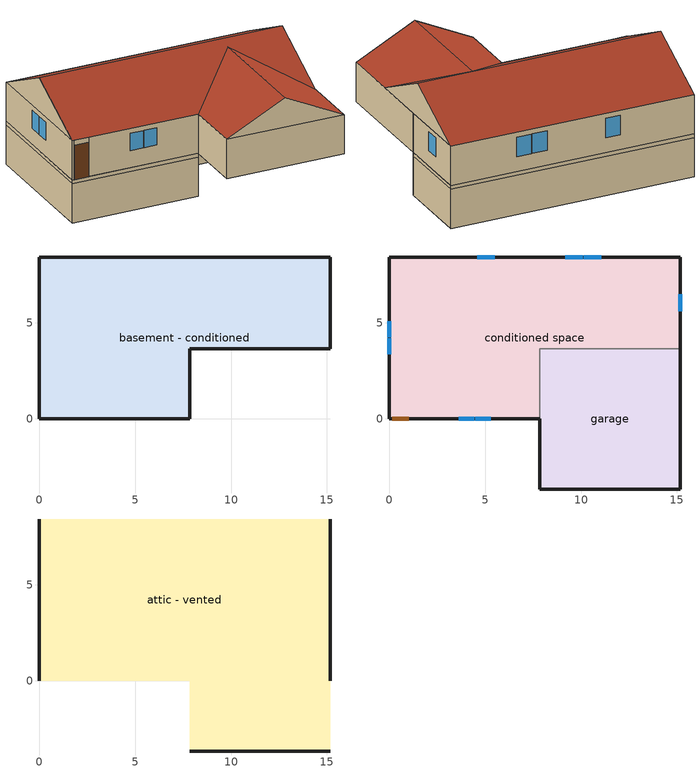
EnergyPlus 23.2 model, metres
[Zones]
basement - conditioned
 floor foundation: 0,0 0,8.43 15.18,8.43 15.18,3.66 7.86,3.66 7.86,0 z-2.44
 wall outside: 15.18,3.66 15.18,8.43 0,8.43 0,0 7.86,0 z0:0.23
 wall foundation: 0,8.43 0,0 7.86,0 7.86,3.66 15.18,3.66 15.18,8.43 0,8.43 z-2.44:0
 wall adiabatic: 7.86,0 7.86,3.66 15.18,3.66 z0:0.23
conditioned space
 floor to basement - conditioned: 15.18,8.43 15.18,3.66 7.86,3.66 7.86,0 0,0 0,8.43 z0.23
 wall outside: 15.18,3.66 15.18,8.43 0,8.43 0,0 0.13,0 1.05,0 7.86,0 z0.23:2.67
 wall to garage: 7.86,0 7.86,3.66 15.18,3.66 z0.23:2.67
 window: 15.18,5.6 15.18,6.49 z1.19:2.37; 3.62,0 4.42,0 / 4.49,0 5.29,0 z1.3:2.37; 0,5.08 0,4.25 / 0,4.19 0,3.35 z1.26:2.37; 11.06,8.43 10.15,8.43 / 10.09,8.43 9.18,8.43 / 5.52,8.43 4.6,8.43 z1.15:2.37
 door: 0.15,0 1.02,0 z0.23:2.37
garage
 floor foundation: 7.86,-3.66 7.86,3.66 15.18,3.66 15.18,-3.66 z0.23
 wall outside: 7.86,0 7.86,-3.66 15.18,-3.66 15.18,3.66 z0.23:2.67
attic - vented
 floor to garage: 15.18,3.66 15.18,0 7.86,0 7.86,3.66 z2.67; 7.86,-3.66 7.86,0 15.18,0 15.18,-3.66 z2.67
 floor to conditioned space: 15.18,8.43 15.18,3.66 7.86,3.66 7.86,0 0,0 0,8.43 z2.67
 wall outside: 15.18,4.22,4.78 15.18,0,2.67 15.18,8.43,2.67; 0,4.22,4.78 0,8.43,2.67 0,0,2.67; 7.86,-3.66,2.67 15.18,-3.66,2.67 11.52,-3.66,4.5
 roof outside: 0,4.22,4.78 15.18,4.22,4.78 15.18,8.43,2.67 0,8.43,2.67; 15.18,0,2.67 11.52,3.66,4.5 11.52,-3.66,4.5 15.18,-3.66,2.67; 7.86,0,2.67 7.86,-3.66,2.67 11.52,-3.66,4.5 11.52,3.66,4.5; 0,4.22,4.78 0,0,2.67 7.86,0,2.67 11.52,3.66,4.5 15.18,0,2.67 15.18,4.22,4.78
[Building]
Building 1
[Zone] Multiplier=1; Part of Total Floor Area=Yes
attic - vented; basement - conditioned; conditioned space; garage
[Space]
Name | Zone | Space Type
attic - vented 1 | attic - vented | Space Type 3
basement - conditioned 1 | basement - conditioned | Space Type 4
conditioned space 1 | conditioned space | Space Type 2
garage 1 | garage | Space Type 1
[SpaceList]
Space Type 3: attic - vented 1
Space Type 4: basement - conditioned 1
Space Type 2: conditioned space 1
Space Type 1: garage 1
